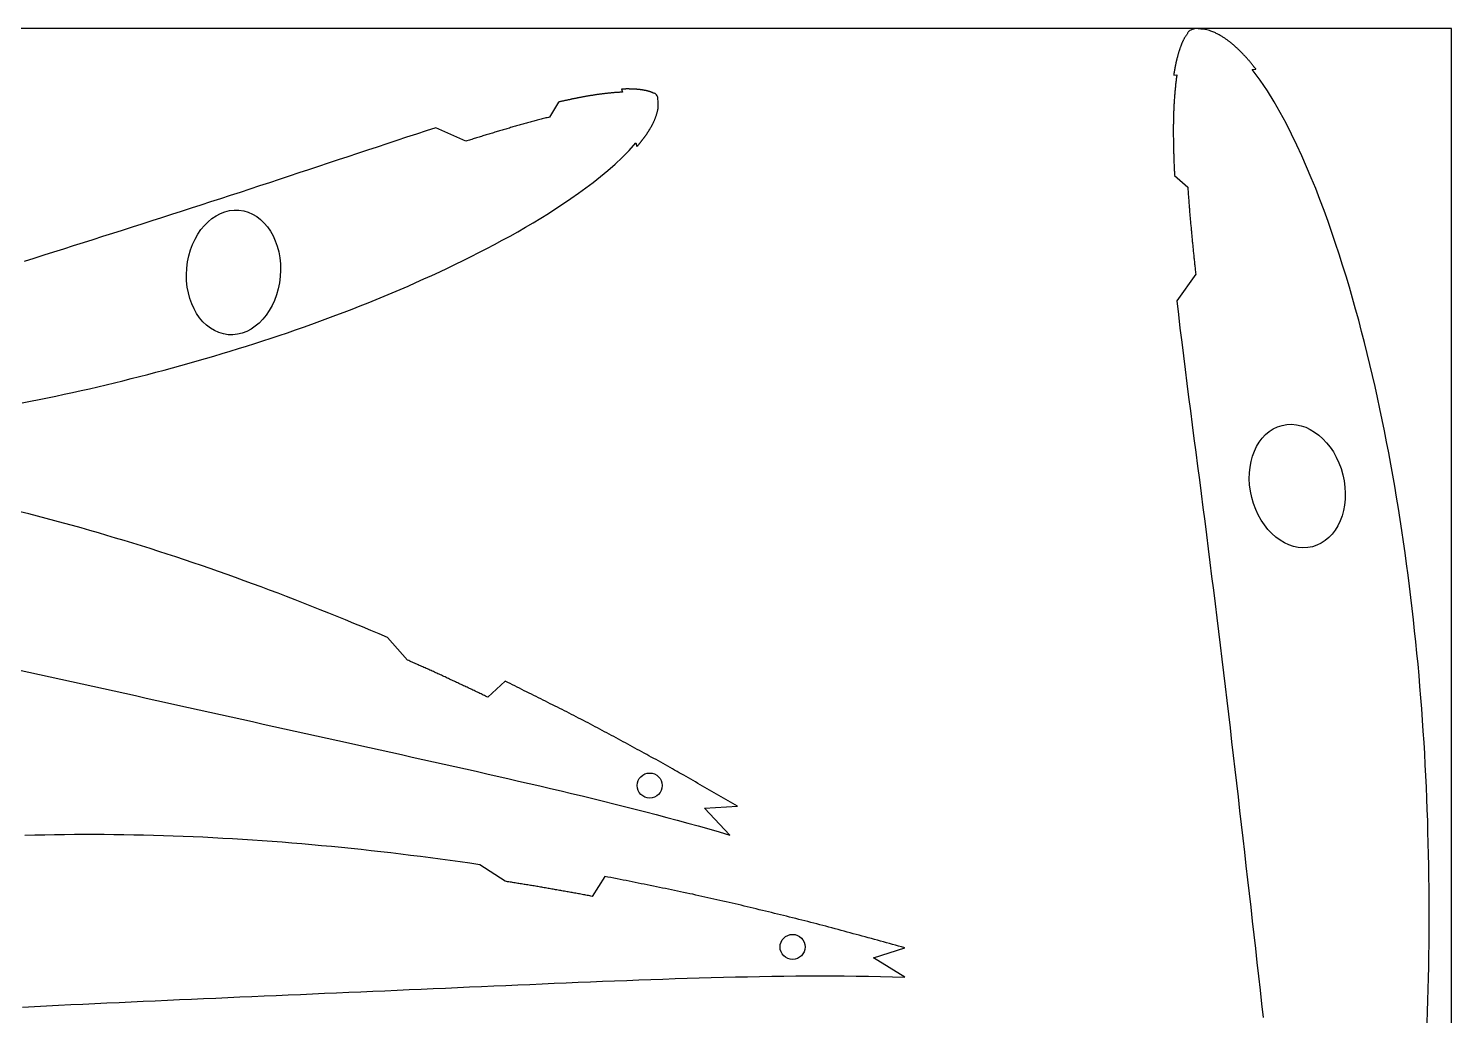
# Model space of a CAD drawing. Header units: metres. Extents: x 0 to 910, y 0 to 524.
# Drawn here: x 455 to 910, y 208.3 to 524 of the extents above; entities that cross this region are included whole.
import ezdxf

# ---------------------------------------------------------------- set-up
doc = ezdxf.new("R2010")
doc.units = ezdxf.units.M

msp = doc.modelspace()

# ---------------------------------------------------------------- linework, layer by layer
msp.add_lwpolyline([(0, 0), (910, 0), (910, 523.97), (0, 523.97)], close=True)
for points in [[(902.25, 205.92), (902.36, 209.52), (902.45, 213.11), (902.54, 216.71), (902.63, 220.31), (902.7, 223.9), (902.76, 227.5), (902.8, 231.09), (902.84, 234.69), (902.85, 238.28), (902.85, 241.87), (902.85, 245.46), (902.83, 249.05), (902.77, 252.64), (902.71, 256.22), (902.66, 259.81), (902.58, 263.4), (902.47, 266.98), (902.37, 270.56), (902.25, 274.15), (902.11, 277.73), (901.95, 281.31), (901.78, 284.89), (901.6, 288.46), (901.41, 292.04), (901.2, 295.62), (900.97, 299.19), (900.71, 302.77), (900.47, 306.34), (900.2, 309.91), (899.9, 313.48), (899.6, 317.05), (899.28, 320.62), (898.92, 324.19), (898.56, 327.75), (898.21, 331.32), (897.82, 334.88), (897.4, 338.45), (896.99, 342.01), (896.55, 345.57), (896.1, 349.13), (895.64, 352.69), (895.16, 356.24), (894.65, 359.8), (894.13, 363.35), (893.59, 366.91), (893.01, 370.46), (892.43, 374.01), (891.85, 377.56), (891.21, 381.1), (890.56, 384.65), (889.92, 388.2), (889.24, 391.74), (888.54, 395.28), (887.83, 398.82), (887.08, 402.36), (886.31, 405.9), (885.53, 409.44), (884.73, 412.97), (883.88, 416.5), (883.02, 420.03), (882.14, 423.56), (881.25, 427.09), (880.31, 430.62), (879.34, 434.14), (878.37, 437.66), (877.36, 441.18), (876.29, 444.7), (875.19, 448.21), (874.08, 451.73), (872.93, 455.24), (871.75, 458.75), (870.53, 462.25), (869.24, 465.75), (867.91, 469.25), (866.56, 472.75), (865.14, 476.24), (863.68, 479.73), (862.14, 483.21), (860.54, 486.69), (858.86, 490.16), (857.09, 493.63), (855.23, 497.09), (853.25, 500.54), (851.13, 503.99), (848.82, 507.42), (846.28, 510.83), (847.48, 510.91), (847.38, 511.05), (847.27, 511.19), (847.16, 511.33), (847.05, 511.47), (846.95, 511.6), (846.84, 511.74), (846.73, 511.88), (846.62, 512.02), (846.51, 512.16), (846.4, 512.29), (846.29, 512.43), (846.17, 512.57), (846.06, 512.71), (845.95, 512.84), (845.83, 512.98), (845.72, 513.12), (845.6, 513.26), (845.49, 513.39), (845.37, 513.53), (845.25, 513.67), (845.13, 513.81), (845.01, 513.94), (844.89, 514.08), (844.76, 514.22), (844.64, 514.35), (844.51, 514.49), (844.39, 514.63), (844.27, 514.76), (844.14, 514.9), (844.02, 515.04), (843.89, 515.17), (843.76, 515.31), (843.64, 515.45), (843.51, 515.58), (843.38, 515.72), (843.25, 515.86), (843.12, 515.99), (842.99, 516.13), (842.86, 516.27), (842.73, 516.4), (842.59, 516.54), (842.45, 516.67), (842.32, 516.81), (842.18, 516.95), (842.04, 517.08), (841.9, 517.22), (841.75, 517.35), (841.61, 517.49), (841.46, 517.62), (841.32, 517.76), (841.17, 517.89), (841.02, 518.03), (840.87, 518.16), (840.72, 518.3), (840.57, 518.43), (840.41, 518.57), (840.26, 518.7), (840.1, 518.84), (839.94, 518.97), (839.77, 519.11), (839.61, 519.24), (839.44, 519.37), (839.28, 519.51), (839.11, 519.64), (838.93, 519.77), (838.76, 519.91), (838.58, 520.04), (838.4, 520.17), (838.22, 520.31), (838.04, 520.44), (837.85, 520.57), (837.66, 520.7), (837.47, 520.84), (837.27, 520.97), (837.07, 521.1), (836.86, 521.23), (836.65, 521.36), (836.43, 521.49), (836.21, 521.62), (835.98, 521.75), (835.74, 521.88), (835.5, 522.01), (835.26, 522.14), (835.02, 522.26), (834.77, 522.39), (834.52, 522.52), (834.27, 522.65), (834, 522.78), (833.71, 522.9), (833.4, 523.02), (833.05, 523.15), (832.66, 523.26), (832.22, 523.38), (831.72, 523.49), (831.16, 523.6), (830.53, 523.7), (829.82, 523.79), (829.02, 523.88), (828.14, 523.97), (828.13, 523.97), (827.52, 523.78), (827.04, 523.6), (826.65, 523.43), (826.35, 523.26), (826.12, 523.1), (825.95, 522.94), (825.82, 522.79), (825.72, 522.63), (825.63, 522.48), (825.54, 522.33), (825.44, 522.18), (825.34, 522.02), (825.23, 521.87), (825.12, 521.72), (825.01, 521.57), (824.9, 521.41), (824.81, 521.26), (824.71, 521.11), (824.63, 520.96), (824.55, 520.81), (824.47, 520.65), (824.39, 520.5), (824.31, 520.35), (824.24, 520.2), (824.17, 520.05), (824.09, 519.9), (824.02, 519.75), (823.95, 519.6), (823.88, 519.45), (823.82, 519.3), (823.75, 519.15), (823.69, 519), (823.63, 518.85), (823.57, 518.7), (823.51, 518.55), (823.46, 518.4), (823.4, 518.25), (823.34, 518.1), (823.29, 517.95), (823.23, 517.8), (823.18, 517.65), (823.13, 517.5), (823.08, 517.36), (823.03, 517.21), (822.98, 517.06), (822.93, 516.91), (822.88, 516.76), (822.83, 516.61), (822.79, 516.46), (822.74, 516.31), (822.7, 516.17), (822.65, 516.02), (822.61, 515.87), (822.57, 515.72), (822.52, 515.57), (822.48, 515.42), (822.44, 515.27), (822.4, 515.13), (822.36, 514.98), (822.33, 514.83), (822.29, 514.68), (822.25, 514.53), (822.21, 514.39), (822.18, 514.24), (822.14, 514.09), (822.11, 513.94), (822.07, 513.79), (822.04, 513.65), (822, 513.5), (821.97, 513.35), (821.93, 513.2), (821.9, 513.05), (821.87, 512.91), (821.83, 512.76), (821.8, 512.61), (821.77, 512.46), (821.74, 512.31), (821.71, 512.17), (821.68, 512.02), (821.65, 511.87), (821.62, 511.72), (821.59, 511.58), (821.56, 511.43), (821.54, 511.28), (821.51, 511.13), (821.48, 510.99), (821.46, 510.84), (821.43, 510.69), (821.41, 510.55), (821.38, 510.4), (821.36, 510.25), (821.33, 510.1), (821.31, 509.96), (821.28, 509.81), (821.26, 509.66), (821.24, 509.52), (821.21, 509.37), (821.19, 509.22), (821.17, 509.07), (822.19, 509.15), (822.14, 508.82), (822.09, 508.49), (822.05, 508.16), (822, 507.83), (821.96, 507.51), (821.91, 507.18), (821.87, 506.85), (821.83, 506.52), (821.79, 506.19), (821.76, 505.87), (821.72, 505.54), (821.69, 505.21), (821.65, 504.89), (821.62, 504.56), (821.59, 504.23), (821.56, 503.91), (821.53, 503.58), (821.5, 503.25), (821.48, 502.93), (821.45, 502.6), (821.43, 502.27), (821.4, 501.95), (821.38, 501.62), (821.35, 501.29), (821.33, 500.97), (821.31, 500.64), (821.29, 500.31), (821.27, 499.99), (821.26, 499.66), (821.24, 499.34), (821.22, 499.01), (821.21, 498.68), (821.19, 498.36), (821.18, 498.03), (821.17, 497.71), (821.15, 497.38), (821.14, 497.06), (821.13, 496.73), (821.12, 496.41), (821.11, 496.08), (821.1, 495.75), (821.09, 495.43), (821.08, 495.1), (821.07, 494.78), (821.07, 494.45), (821.06, 494.13), (821.05, 493.8), (821.05, 493.48), (821.04, 493.15), (821.04, 492.83), (821.04, 492.5), (821.04, 492.18), (821.03, 491.85), (821.03, 491.53), (821.03, 491.2), (821.03, 490.88), (821.03, 490.55), (821.04, 490.23), (821.04, 489.9), (821.04, 489.58), (821.04, 489.26), (821.05, 488.93), (821.05, 488.61), (821.05, 488.28), (821.06, 487.96), (821.06, 487.63), (821.07, 487.31), (821.08, 486.98), (821.08, 486.66), (821.09, 486.34), (821.1, 486.01), (821.1, 485.69), (821.11, 485.36), (821.12, 485.04), (821.13, 484.72), (821.14, 484.39), (821.15, 484.07), (821.16, 483.74), (821.17, 483.42), (821.18, 483.09), (821.19, 482.77), (821.2, 482.45), (821.21, 482.12), (821.22, 481.8), (821.23, 481.48), (821.25, 481.15), (821.26, 480.83), (821.27, 480.5), (821.28, 480.18), (821.3, 479.86), (821.31, 479.53), (821.33, 479.21), (821.34, 478.88), (821.36, 478.56), (821.38, 478.24), (821.39, 477.91), (821.41, 477.59), (821.43, 477.27), (821.45, 476.94), (825.68, 473.19), (825.7, 472.79), (825.73, 472.38), (825.76, 471.98), (825.78, 471.58), (825.81, 471.17), (825.84, 470.77), (825.87, 470.37), (825.9, 469.96), (825.93, 469.56), (825.96, 469.16), (825.99, 468.76), (826.02, 468.35), (826.05, 467.95), (826.08, 467.55), (826.11, 467.14), (826.14, 466.74), (826.17, 466.34), (826.21, 465.94), (826.24, 465.53), (826.27, 465.13), (826.31, 464.73), (826.34, 464.32), (826.37, 463.92), (826.41, 463.52), (826.45, 463.12), (826.48, 462.71), (826.52, 462.31), (826.55, 461.91), (826.59, 461.51), (826.63, 461.1), (826.66, 460.7), (826.7, 460.3), (826.74, 459.9), (826.77, 459.49), (826.81, 459.09), (826.85, 458.69), (826.89, 458.29), (826.92, 457.89), (826.96, 457.48), (827, 457.08), (827.04, 456.68), (827.08, 456.28), (827.12, 455.87), (827.16, 455.47), (827.2, 455.07), (827.24, 454.67), (827.28, 454.26), (827.32, 453.86), (827.36, 453.46), (827.4, 453.06), (827.44, 452.66), (827.48, 452.25), (827.52, 451.85), (827.56, 451.45), (827.6, 451.05), (827.65, 450.65), (827.69, 450.24), (827.73, 449.84), (827.77, 449.44), (827.82, 449.04), (827.86, 448.63), (827.9, 448.23), (827.94, 447.83), (827.99, 447.43), (828.03, 447.03), (828.07, 446.62), (828.12, 446.22), (828.16, 445.82), (828.21, 445.42), (822.13, 436.89), (822.65, 432.48), (823.18, 428.07), (823.72, 423.66), (824.27, 419.26), (824.82, 414.85), (825.38, 410.44), (825.95, 406.03), (826.51, 401.63), (827.08, 397.22), (827.65, 392.81), (828.22, 388.41), (828.8, 384), (829.37, 379.59), (829.93, 375.19), (830.5, 370.78), (831.07, 366.37), (831.63, 361.97), (832.19, 357.56), (832.74, 353.15), (833.29, 348.74), (833.85, 344.33), (834.39, 339.93), (834.94, 335.52), (835.48, 331.11), (836.01, 326.7), (836.55, 322.29), (837.08, 317.88), (837.61, 313.47), (838.13, 309.06), (838.66, 304.65), (839.18, 300.24), (839.7, 295.83), (840.21, 291.42), (840.73, 287.01), (841.24, 282.6), (841.75, 278.19), (842.25, 273.78), (842.76, 269.36), (843.27, 264.95), (843.77, 260.54), (844.28, 256.13), (844.78, 251.72), (845.28, 247.31), (845.78, 242.9), (846.28, 238.48), (846.78, 234.07), (847.28, 229.66), (847.78, 225.25), (848.28, 220.84), (848.79, 216.43), (849.29, 212.02), (849.79, 207.6)], [(452.99, 404.2), (455.69, 404.73), (458.38, 405.27), (461.07, 405.84), (463.75, 406.4), (466.44, 406.97), (469.12, 407.56), (471.8, 408.16), (474.47, 408.76), (477.15, 409.37), (479.82, 410.01), (482.48, 410.65), (485.15, 411.3), (487.81, 411.96), (490.47, 412.62), (493.12, 413.3), (495.77, 414), (498.42, 414.71), (501.07, 415.42), (503.71, 416.14), (506.35, 416.88), (508.99, 417.63), (511.62, 418.4), (514.25, 419.18), (516.88, 419.97), (519.51, 420.76), (522.13, 421.57), (524.74, 422.39), (527.36, 423.23), (529.97, 424.07), (532.58, 424.93), (535.18, 425.79), (537.79, 426.67), (540.39, 427.56), (542.98, 428.47), (545.57, 429.39), (548.16, 430.34), (550.74, 431.29), (553.32, 432.25), (555.9, 433.23), (558.46, 434.23), (561.03, 435.23), (563.6, 436.25), (566.16, 437.29), (568.72, 438.33), (571.27, 439.4), (573.82, 440.49), (576.36, 441.59), (578.9, 442.7), (581.43, 443.84), (583.96, 444.99), (586.49, 446.16), (589.01, 447.34), (591.53, 448.54), (594.03, 449.78), (596.54, 451.01), (599.04, 452.27), (601.53, 453.56), (604.01, 454.89), (606.49, 456.23), (608.97, 457.58), (611.43, 458.97), (613.9, 460.38), (616.35, 461.82), (618.79, 463.31), (621.22, 464.82), (623.64, 466.36), (626.06, 467.95), (628.46, 469.57), (630.85, 471.25), (633.23, 472.96), (635.59, 474.75), (637.93, 476.6), (640.25, 478.52), (642.55, 480.53), (644.82, 482.65), (647.05, 484.92), (649.24, 487.35), (649.55, 486.18), (649.63, 486.28), (649.72, 486.38), (649.8, 486.48), (649.89, 486.57), (649.97, 486.67), (650.05, 486.77), (650.14, 486.87), (650.22, 486.97), (650.3, 487.07), (650.39, 487.17), (650.47, 487.27), (650.55, 487.37), (650.64, 487.47), (650.72, 487.57), (650.8, 487.68), (650.88, 487.78), (650.96, 487.88), (651.05, 487.99), (651.13, 488.09), (651.21, 488.2), (651.29, 488.31), (651.37, 488.42), (651.45, 488.52), (651.53, 488.63), (651.61, 488.74), (651.7, 488.85), (651.78, 488.96), (651.86, 489.07), (651.94, 489.18), (652.02, 489.29), (652.1, 489.4), (652.18, 489.51), (652.26, 489.62), (652.34, 489.73), (652.42, 489.84), (652.5, 489.95), (652.58, 490.07), (652.66, 490.18), (652.74, 490.3), (652.81, 490.41), (652.89, 490.53), (652.97, 490.65), (653.05, 490.77), (653.13, 490.89), (653.2, 491.01), (653.28, 491.13), (653.36, 491.25), (653.44, 491.38), (653.51, 491.5), (653.59, 491.63), (653.67, 491.75), (653.74, 491.88), (653.82, 492.01), (653.89, 492.13), (653.97, 492.26), (654.04, 492.39), (654.12, 492.53), (654.19, 492.66), (654.27, 492.8), (654.34, 492.93), (654.41, 493.07), (654.48, 493.21), (654.56, 493.35), (654.63, 493.49), (654.7, 493.64), (654.77, 493.78), (654.84, 493.93), (654.91, 494.07), (654.98, 494.22), (655.05, 494.38), (655.12, 494.53), (655.19, 494.68), (655.26, 494.84), (655.32, 495), (655.39, 495.17), (655.45, 495.33), (655.52, 495.51), (655.58, 495.68), (655.64, 495.86), (655.7, 496.04), (655.76, 496.23), (655.82, 496.42), (655.88, 496.62), (655.94, 496.81), (656, 497), (656.05, 497.2), (656.11, 497.4), (656.16, 497.61), (656.21, 497.83), (656.26, 498.08), (656.3, 498.34), (656.33, 498.64), (656.35, 498.97), (656.36, 499.35), (656.35, 499.77), (656.34, 500.23), (656.31, 500.76), (656.26, 501.34), (656.2, 501.99), (656.2, 502), (655.98, 502.4), (655.79, 502.71), (655.62, 502.92), (655.47, 503.06), (655.34, 503.15), (655.22, 503.2), (655.1, 503.22), (654.98, 503.24), (654.87, 503.27), (654.74, 503.32), (654.62, 503.38), (654.49, 503.44), (654.36, 503.5), (654.24, 503.56), (654.11, 503.62), (653.99, 503.66), (653.87, 503.71), (653.75, 503.74), (653.63, 503.78), (653.51, 503.81), (653.39, 503.84), (653.27, 503.88), (653.16, 503.91), (653.04, 503.94), (652.92, 503.97), (652.8, 504), (652.68, 504.03), (652.57, 504.06), (652.45, 504.08), (652.33, 504.11), (652.22, 504.13), (652.1, 504.15), (651.99, 504.17), (651.87, 504.2), (651.75, 504.22), (651.64, 504.24), (651.52, 504.25), (651.41, 504.27), (651.3, 504.29), (651.18, 504.31), (651.07, 504.32), (650.95, 504.34), (650.84, 504.36), (650.72, 504.37), (650.61, 504.39), (650.5, 504.4), (650.38, 504.41), (650.27, 504.42), (650.16, 504.44), (650.04, 504.45), (649.93, 504.46), (649.82, 504.47), (649.71, 504.48), (649.59, 504.49), (649.48, 504.5), (649.37, 504.51), (649.26, 504.51), (649.14, 504.52), (649.03, 504.53), (648.92, 504.54), (648.81, 504.54), (648.7, 504.55), (648.59, 504.55), (648.47, 504.56), (648.36, 504.56), (648.25, 504.57), (648.14, 504.57), (648.03, 504.58), (647.92, 504.58), (647.81, 504.59), (647.7, 504.59), (647.59, 504.59), (647.48, 504.6), (647.36, 504.6), (647.25, 504.6), (647.14, 504.6), (647.03, 504.61), (646.92, 504.61), (646.81, 504.61), (646.7, 504.61), (646.59, 504.61), (646.48, 504.61), (646.37, 504.61), (646.26, 504.61), (646.15, 504.61), (646.04, 504.61), (645.93, 504.6), (645.82, 504.6), (645.72, 504.6), (645.61, 504.6), (645.5, 504.6), (645.39, 504.59), (645.28, 504.59), (645.17, 504.59), (645.06, 504.58), (644.95, 504.58), (644.84, 504.58), (644.73, 504.57), (644.63, 504.57), (644.89, 503.58), (644.68, 503.57), (644.47, 503.56), (644.25, 503.55), (644.04, 503.54), (643.83, 503.53), (643.62, 503.52), (643.41, 503.51), (643.2, 503.49), (642.99, 503.48), (642.78, 503.46), (642.57, 503.45), (642.36, 503.43), (642.15, 503.42), (641.94, 503.4), (641.73, 503.38), (641.52, 503.36), (641.31, 503.34), (641.1, 503.32), (640.89, 503.3), (640.68, 503.28), (640.47, 503.26), (640.27, 503.24), (640.06, 503.21), (639.85, 503.19), (639.64, 503.17), (639.43, 503.14), (639.23, 503.12), (639.02, 503.09), (638.81, 503.07), (638.6, 503.04), (638.39, 503.02), (638.19, 502.99), (637.98, 502.96), (637.77, 502.93), (637.57, 502.91), (637.36, 502.88), (637.15, 502.85), (636.95, 502.82), (636.74, 502.79), (636.53, 502.76), (636.33, 502.73), (636.12, 502.7), (635.92, 502.67), (635.71, 502.63), (635.5, 502.6), (635.3, 502.57), (635.09, 502.54), (634.89, 502.5), (634.68, 502.47), (634.48, 502.44), (634.27, 502.4), (634.07, 502.37), (633.86, 502.34), (633.66, 502.3), (633.45, 502.27), (633.25, 502.23), (633.04, 502.19), (632.84, 502.16), (632.63, 502.12), (632.43, 502.08), (632.22, 502.05), (632.02, 502.01), (631.82, 501.97), (631.61, 501.93), (631.41, 501.89), (631.2, 501.85), (631, 501.82), (630.8, 501.78), (630.59, 501.74), (630.39, 501.7), (630.18, 501.65), (629.98, 501.61), (629.78, 501.57), (629.57, 501.53), (629.37, 501.49), (629.17, 501.45), (628.97, 501.41), (628.76, 501.36), (628.56, 501.32), (628.36, 501.28), (628.15, 501.24), (627.95, 501.19), (627.75, 501.15), (627.55, 501.11), (627.34, 501.06), (627.14, 501.02), (626.94, 500.97), (626.74, 500.93), (626.53, 500.88), (626.33, 500.84), (626.13, 500.79), (625.93, 500.75), (625.72, 500.7), (625.52, 500.66), (625.32, 500.61), (625.12, 500.57), (624.91, 500.52), (624.71, 500.48), (624.51, 500.43), (621.62, 495.62), (621.22, 495.52), (620.83, 495.43), (620.44, 495.33), (620.05, 495.23), (619.66, 495.13), (619.27, 495.02), (618.88, 494.92), (618.48, 494.82), (618.09, 494.72), (617.7, 494.62), (617.31, 494.51), (616.92, 494.41), (616.53, 494.31), (616.14, 494.2), (615.75, 494.1), (615.36, 493.99), (614.97, 493.88), (614.58, 493.78), (614.19, 493.67), (613.8, 493.56), (613.41, 493.46), (613.02, 493.35), (612.63, 493.24), (612.25, 493.13), (611.86, 493.02), (611.47, 492.91), (611.08, 492.8), (610.69, 492.69), (610.3, 492.57), (609.91, 492.46), (609.53, 492.35), (609.14, 492.24), (608.75, 492.12), (608.36, 492.01), (607.97, 491.9), (607.59, 491.78), (607.2, 491.67), (606.81, 491.56), (606.42, 491.44), (606.03, 491.33), (605.65, 491.21), (605.26, 491.1), (604.87, 490.98), (604.49, 490.87), (604.1, 490.75), (603.71, 490.63), (603.32, 490.52), (602.94, 490.4), (602.55, 490.28), (602.16, 490.17), (601.78, 490.05), (601.39, 489.93), (601, 489.81), (600.62, 489.7), (600.23, 489.58), (599.84, 489.46), (599.46, 489.34), (599.07, 489.22), (598.68, 489.1), (598.3, 488.98), (597.91, 488.86), (597.53, 488.74), (597.14, 488.62), (596.75, 488.5), (596.37, 488.38), (595.98, 488.26), (595.59, 488.14), (595.21, 488.02), (594.82, 487.9), (585.3, 492.21), (582.16, 491.2), (579.03, 490.18), (575.89, 489.15), (572.76, 488.12), (569.63, 487.09), (566.5, 486.05), (563.37, 485.02), (560.23, 483.98), (557.1, 482.94), (553.97, 481.9), (550.84, 480.86), (547.71, 479.82), (544.58, 478.78), (541.45, 477.74), (538.32, 476.71), (535.19, 475.67), (532.06, 474.64), (528.92, 473.61), (525.79, 472.58), (522.66, 471.55), (519.52, 470.53), (516.39, 469.51), (513.25, 468.49), (510.11, 467.47), (506.98, 466.45), (503.84, 465.44), (500.7, 464.43), (497.56, 463.42), (494.42, 462.41), (491.28, 461.4), (488.14, 460.4), (485, 459.4), (481.86, 458.4), (478.72, 457.4), (475.58, 456.4), (472.44, 455.4), (469.29, 454.41), (466.15, 453.42), (463.01, 452.42), (459.87, 451.43), (456.72, 450.43), (453.58, 449.44)], [(451.74, 318.84), (455.15, 318.09), (458.55, 317.35), (461.96, 316.6), (465.36, 315.85), (468.77, 315.1), (472.17, 314.35), (475.58, 313.6), (478.98, 312.84), (482.39, 312.09), (485.79, 311.33), (489.2, 310.58), (492.6, 309.82), (496, 309.07), (499.41, 308.31), (502.81, 307.56), (506.21, 306.8), (509.62, 306.04), (513.02, 305.29), (516.43, 304.53), (519.83, 303.78), (523.23, 303.02), (526.64, 302.27), (530.04, 301.51), (533.45, 300.76), (536.85, 300), (540.25, 299.25), (543.66, 298.5), (547.06, 297.74), (550.47, 296.99), (553.87, 296.24), (557.28, 295.48), (560.68, 294.73), (564.09, 293.98), (567.49, 293.22), (570.89, 292.47), (574.3, 291.71), (577.7, 290.95), (581.1, 290.2), (584.51, 289.44), (587.91, 288.68), (591.31, 287.92), (594.71, 287.15), (598.12, 286.39), (601.52, 285.62), (604.91, 284.84), (608.31, 284.06), (611.71, 283.28), (615.1, 282.5), (618.5, 281.71), (621.89, 280.92), (625.28, 280.11), (628.67, 279.3), (632.06, 278.49), (635.45, 277.67), (638.83, 276.84), (642.21, 276), (645.59, 275.15), (648.97, 274.3), (652.34, 273.43), (655.71, 272.55), (659.08, 271.66), (662.45, 270.75), (665.81, 269.84), (669.16, 268.9), (672.52, 267.96), (675.86, 267), (679.21, 266.01), (671.15, 274.59), (671.15, 274.59), (681.66, 275.19), (680.92, 275.62), (680.18, 276.05), (679.44, 276.48), (678.7, 276.91), (677.95, 277.34), (677.21, 277.78), (676.47, 278.21), (675.73, 278.64), (674.99, 279.07), (674.24, 279.5), (673.5, 279.93), (672.76, 280.36), (672.02, 280.79), (671.27, 281.22), (670.53, 281.66), (669.79, 282.09), (669.05, 282.53), (668.31, 282.97), (667.57, 283.4), (666.83, 283.83), (666.08, 284.26), (665.34, 284.68), (664.59, 285.1), (663.85, 285.52), (663.1, 285.94), (662.36, 286.36), (661.61, 286.78), (660.87, 287.2), (660.12, 287.62), (659.38, 288.04), (658.63, 288.46), (657.89, 288.87), (657.14, 289.29), (656.39, 289.71), (655.65, 290.12), (654.9, 290.53), (654.15, 290.95), (653.4, 291.36), (652.66, 291.77), (651.91, 292.18), (651.16, 292.59), (650.41, 293), (649.66, 293.41), (648.92, 293.81), (648.17, 294.22), (647.42, 294.63), (646.67, 295.04), (645.92, 295.44), (645.17, 295.85), (644.42, 296.26), (643.68, 296.66), (642.93, 297.06), (642.18, 297.47), (641.43, 297.87), (640.67, 298.27), (639.92, 298.67), (639.17, 299.06), (638.42, 299.46), (637.67, 299.86), (636.92, 300.26), (636.17, 300.65), (635.42, 301.05), (634.66, 301.44), (633.91, 301.84), (633.16, 302.24), (632.41, 302.63), (631.66, 303.03), (630.91, 303.42), (630.15, 303.81), (629.4, 304.2), (628.65, 304.59), (627.89, 304.98), (627.14, 305.36), (626.38, 305.74), (625.63, 306.12), (624.87, 306.5), (624.11, 306.87), (623.35, 307.25), (622.6, 307.63), (621.84, 308.01), (621.09, 308.39), (620.33, 308.77), (619.58, 309.16), (618.82, 309.54), (618.06, 309.92), (617.31, 310.29), (616.55, 310.67), (615.79, 311.04), (615.04, 311.42), (614.28, 311.8), (613.52, 312.17), (612.77, 312.55), (612.01, 312.93), (611.25, 313.31), (610.5, 313.68), (609.74, 314.05), (608.98, 314.43), (608.22, 314.79), (607.46, 315.16), (601.91, 310.06), (601.54, 310.24), (601.17, 310.42), (600.8, 310.6), (600.43, 310.78), (600.06, 310.96), (599.69, 311.14), (599.32, 311.32), (598.95, 311.5), (598.58, 311.67), (598.21, 311.85), (597.84, 312.03), (597.47, 312.21), (597.1, 312.38), (596.73, 312.56), (596.35, 312.73), (595.98, 312.91), (595.61, 313.08), (595.24, 313.25), (594.87, 313.43), (594.5, 313.6), (594.12, 313.77), (593.75, 313.95), (593.38, 314.12), (593.01, 314.29), (592.64, 314.47), (592.26, 314.64), (591.89, 314.82), (591.52, 314.99), (591.15, 315.17), (590.78, 315.34), (590.41, 315.51), (590.04, 315.69), (589.66, 315.86), (589.29, 316.04), (588.92, 316.21), (588.55, 316.39), (588.18, 316.56), (587.81, 316.73), (587.43, 316.91), (587.06, 317.08), (586.69, 317.25), (586.32, 317.42), (585.94, 317.59), (585.57, 317.76), (585.2, 317.93), (584.83, 318.1), (584.45, 318.27), (584.08, 318.44), (583.71, 318.61), (583.33, 318.78), (582.96, 318.94), (582.59, 319.11), (582.21, 319.27), (581.84, 319.44), (581.46, 319.61), (581.09, 319.77), (580.72, 319.94), (580.34, 320.11), (579.97, 320.27), (579.6, 320.44), (579.22, 320.61), (578.85, 320.77), (578.48, 320.94), (578.1, 321.11), (577.73, 321.28), (577.36, 321.44), (576.98, 321.61), (576.61, 321.78), (576.24, 321.95), (569.8, 329.14), (567.12, 330.3), (564.45, 331.44), (561.77, 332.57), (559.08, 333.69), (556.39, 334.79), (553.7, 335.88), (551.01, 336.97), (548.32, 338.06), (545.63, 339.13), (542.93, 340.2), (540.23, 341.25), (537.52, 342.3), (534.82, 343.32), (532.1, 344.33), (529.39, 345.34), (526.68, 346.35), (523.96, 347.35), (521.24, 348.33), (518.52, 349.31), (515.8, 350.27), (513.07, 351.23), (510.34, 352.17), (507.61, 353.1), (504.87, 354.03), (502.13, 354.93), (499.39, 355.82), (496.64, 356.72), (493.9, 357.6), (491.14, 358.46), (488.39, 359.32), (485.64, 360.17), (482.87, 361), (480.11, 361.82), (477.35, 362.63), (474.58, 363.43), (471.81, 364.22), (469.03, 365.01), (466.25, 365.77), (463.47, 366.51), (460.69, 367.26), (457.9, 368), (455.11, 368.71), (452.32, 369.42)], [(453.05, 211), (456.91, 211.2), (460.78, 211.39), (464.64, 211.58), (468.51, 211.77), (472.37, 211.95), (476.24, 212.13), (480.1, 212.31), (483.96, 212.49), (487.83, 212.67), (491.69, 212.84), (495.56, 213.01), (499.42, 213.19), (503.29, 213.36), (507.15, 213.53), (511.01, 213.7), (514.88, 213.87), (518.74, 214.04), (522.61, 214.21), (526.47, 214.37), (530.34, 214.54), (534.2, 214.71), (538.06, 214.87), (541.93, 215.04), (545.79, 215.21), (549.66, 215.38), (553.52, 215.54), (557.39, 215.71), (561.25, 215.88), (565.12, 216.05), (568.98, 216.22), (572.84, 216.39), (576.71, 216.56), (580.57, 216.73), (584.44, 216.9), (588.3, 217.07), (592.17, 217.24), (596.03, 217.41), (599.89, 217.58), (603.76, 217.75), (607.62, 217.92), (611.49, 218.09), (615.35, 218.25), (619.22, 218.42), (623.08, 218.59), (626.95, 218.75), (630.81, 218.91), (634.67, 219.06), (638.54, 219.22), (642.4, 219.38), (646.27, 219.52), (650.13, 219.66), (654, 219.8), (657.86, 219.94), (661.72, 220.07), (665.59, 220.19), (669.45, 220.3), (673.32, 220.41), (677.18, 220.52), (681.05, 220.61), (684.91, 220.69), (688.77, 220.76), (692.64, 220.83), (696.5, 220.88), (700.37, 220.92), (704.23, 220.94), (708.1, 220.95), (711.96, 220.95), (715.83, 220.93), (719.69, 220.89), (723.55, 220.84), (727.42, 220.76), (731.28, 220.66), (735.15, 220.55), (725.15, 226.76), (725.15, 226.76), (735.15, 229.93), (734.18, 230.22), (733.21, 230.5), (732.24, 230.77), (731.27, 231.04), (730.31, 231.31), (729.34, 231.57), (728.37, 231.84), (727.4, 232.1), (726.43, 232.36), (725.47, 232.62), (724.5, 232.89), (723.53, 233.15), (722.56, 233.41), (721.59, 233.67), (720.63, 233.93), (719.66, 234.19), (718.69, 234.45), (717.72, 234.72), (716.75, 234.99), (715.79, 235.25), (714.82, 235.52), (713.85, 235.79), (712.88, 236.05), (711.91, 236.31), (710.95, 236.57), (709.98, 236.82), (709.01, 237.06), (708.04, 237.31), (707.07, 237.56), (706.1, 237.81), (705.14, 238.06), (704.17, 238.3), (703.2, 238.55), (702.23, 238.8), (701.26, 239.04), (700.3, 239.29), (699.33, 239.53), (698.36, 239.77), (697.39, 240.01), (696.42, 240.25), (695.46, 240.49), (694.49, 240.72), (693.52, 240.96), (692.55, 241.2), (691.58, 241.43), (690.62, 241.67), (689.65, 241.9), (688.68, 242.13), (687.71, 242.37), (686.74, 242.6), (685.78, 242.83), (684.81, 243.06), (683.84, 243.29), (682.87, 243.52), (681.9, 243.74), (680.93, 243.97), (679.97, 244.19), (679, 244.41), (678.03, 244.63), (677.06, 244.86), (676.09, 245.08), (675.13, 245.3), (674.16, 245.52), (673.19, 245.73), (672.22, 245.95), (671.25, 246.17), (670.29, 246.39), (669.32, 246.61), (668.35, 246.82), (667.38, 247.04), (666.41, 247.25), (665.45, 247.46), (664.48, 247.66), (663.51, 247.86), (662.54, 248.06), (661.57, 248.25), (660.61, 248.45), (659.64, 248.65), (658.67, 248.85), (657.7, 249.05), (656.73, 249.25), (655.76, 249.46), (654.8, 249.66), (653.83, 249.86), (652.86, 250.05), (651.89, 250.25), (650.92, 250.44), (649.96, 250.64), (648.99, 250.83), (648.02, 251.03), (647.05, 251.23), (646.08, 251.43), (645.12, 251.62), (644.15, 251.82), (643.18, 252.01), (642.21, 252.19), (641.24, 252.38), (640.28, 252.56), (639.31, 252.74), (635.27, 246.39), (634.86, 246.46), (634.46, 246.54), (634.05, 246.62), (633.65, 246.7), (633.25, 246.77), (632.84, 246.85), (632.44, 246.92), (632.03, 247), (631.63, 247.07), (631.23, 247.15), (630.82, 247.22), (630.42, 247.29), (630.01, 247.37), (629.61, 247.44), (629.21, 247.51), (628.8, 247.58), (628.4, 247.65), (627.99, 247.72), (627.59, 247.79), (627.19, 247.87), (626.78, 247.94), (626.38, 248.01), (625.97, 248.08), (625.57, 248.15), (625.17, 248.23), (624.76, 248.3), (624.36, 248.37), (623.95, 248.44), (623.55, 248.51), (623.15, 248.59), (622.74, 248.66), (622.34, 248.73), (621.93, 248.8), (621.53, 248.88), (621.13, 248.95), (620.72, 249.02), (620.32, 249.09), (619.91, 249.16), (619.51, 249.23), (619.11, 249.3), (618.7, 249.37), (618.3, 249.44), (617.89, 249.51), (617.49, 249.58), (617.09, 249.65), (616.68, 249.72), (616.28, 249.78), (615.87, 249.85), (615.47, 249.91), (615.06, 249.98), (614.66, 250.04), (614.26, 250.11), (613.85, 250.17), (613.45, 250.23), (613.04, 250.3), (612.64, 250.36), (612.24, 250.43), (611.83, 250.49), (611.43, 250.55), (611.02, 250.62), (610.62, 250.68), (610.22, 250.75), (609.81, 250.81), (609.41, 250.88), (609, 250.94), (608.6, 251.01), (608.2, 251.07), (607.79, 251.14), (607.39, 251.2), (599.31, 256.5), (596.15, 256.97), (592.98, 257.43), (589.82, 257.87), (586.66, 258.31), (583.5, 258.72), (580.34, 259.11), (577.17, 259.51), (574.01, 259.9), (570.85, 260.28), (567.69, 260.65), (564.53, 261), (561.37, 261.35), (558.2, 261.68), (555.04, 261.99), (551.88, 262.29), (548.72, 262.59), (545.56, 262.88), (542.4, 263.15), (539.23, 263.42), (536.07, 263.68), (532.91, 263.92), (529.75, 264.15), (526.59, 264.36), (523.42, 264.58), (520.26, 264.76), (517.1, 264.93), (513.94, 265.1), (510.78, 265.27), (507.62, 265.4), (504.45, 265.53), (501.29, 265.66), (498.13, 265.76), (494.97, 265.85), (491.81, 265.93), (488.64, 266), (485.48, 266.05), (482.32, 266.1), (479.16, 266.13), (476, 266.13), (472.84, 266.13), (469.67, 266.13), (466.51, 266.1), (463.35, 266.05), (460.19, 266), (457.03, 265.92), (453.86, 265.83)]]:
    msp.add_lwpolyline(points)
for centre in [(653.63, 281.84), (699.31, 230.22)]:
    msp.add_circle(centre, 4)
for centre, major_axis in [((520.57, 445.95), (-1.74, -19.92)), ((860.68, 377.61), (4.84, -19.41))]:
    msp.add_ellipse(centre, major_axis=major_axis, ratio=0.75)

doc.saveas('drawing.dxf')
